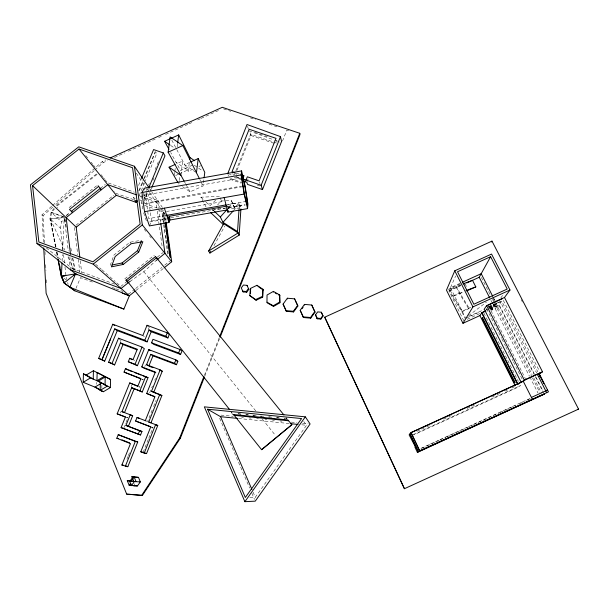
<?xml version="1.0" encoding="UTF-8"?>
<svg xmlns="http://www.w3.org/2000/svg" width="609" height="609" viewBox="0 0 609 609"><rect width="100%" height="100%" fill="white"/><g stroke="black" fill="none" stroke-linecap="round" stroke-linejoin="round"><path stroke-width="0.46" stroke-dasharray="3.04 2.28" d="M96.717 384.241L96.762 382.452M101.817 388.336L101.901 384.721M62.103 261.215L62.422 254.623M62.651 249.911L64.219 217.877M239.071 208.818L239.39 204.084L233.78 210.311M182.578 186.697L190.084 191.865L203.094 185.981L203.985 178.726M193.167 169.119L188.196 171.373L189.475 161.225M178.818 184.108L179.168 181.398M179.282 180.492L179.746 176.869M180.926 175.308L182.753 160.989L176.762 163.699M177.143 146.86L177.501 144.105M174.707 172.423L174.227 176.13L178.384 174.25M174.821 171.502L175.301 167.795M228.352 208.978L228.588 207.441M227.675 207.471L227.911 205.933L228.04 207.463M63.009 249.911L60.481 228.215L61.608 221.897L64.927 217.497M55.731 246.828L50.448 219.202L51.62 212.678L54.49 208.895M110.221 265.349L113.982 255.004L129.976 242.222L141.661 240.22M204.426 375.258L219.392 337.287M204.776 376.202L219.773 338.132M282.485 141.067L286.824 130.12L290.333 131.3M152.181 410.055L147.591 421.512L145.292 420.705M153.59 406.53L156.064 400.364M143.138 452.274L148.406 439.081M148.756 438.198L152.966 427.647L151.207 426.962M234.122 175.263L235.531 171.776M235.881 170.908L250.634 134.285L277.141 143.244L276.509 140.496M237 170.284L250.999 135.518L249.743 131.293M149.647 392.881L151.359 388.633M151.702 387.788L152.379 386.091M154.77 380.145L155.455 378.448M126.908 459.186L127.974 456.537M128.332 455.654L130.105 451.239M144.79 366.534L145.475 364.829M123.657 428.355L125.774 423.118M126.132 422.243L127.19 419.631M148.231 329.629L149.266 327.094M120.468 412.971L121.176 411.22M131.102 386.768L131.81 385.017M247.132 181.444L248.114 179.016M120.376 341.573L121.069 339.875M157.442 208.072L145.049 203.68L150.484 190.632M150.849 189.764L151.572 188.021M138.783 190.807L143.526 179.48M143.891 178.604L155.561 150.72M139.362 190.701L142.993 182.022M144.44 178.544L155.333 152.509L156.939 153.065L145.353 180.774M139.202 195.497L144.995 181.642M143.823 196.593L146.008 191.355M146.373 190.48L147.096 188.737M148.558 185.243L149.281 183.499M155.112 169.53L158.386 161.682M143.937 199.394L148.322 188.874M144.211 201.244L148.55 190.838M152.882 180.431L153.97 177.836M134.878 199.607L133.432 197.689L134.17 195.938M138.563 185.44L141.128 179.312M75.965 288.384L80.495 277.666L93.862 282.606M149.403 225.916L151.565 221.029L150.294 211.749M463.837 320.852L448.978 291.041L455.661 275.938M460.587 285.385L449.381 290.112L452.685 296.735L463.373 291.582M213.972 245.686L224.805 226.023M470.795 307.279L462.208 311.191L461.828 311.869L465.192 318.614M491.76 310.171L492.734 308.824L491.882 307.149L490.923 308.512L491.76 310.171L495.147 308.634L497.157 305.885L532.076 374.573M493.115 305.413L494.112 304.005L494.972 305.71L493.968 307.103L493.115 305.413L496.548 303.853L495.262 301.326M249.865 497.401L255.285 497.317L306.525 425.272L303.777 421.535M497.614 302.368L494.302 306.966L493.046 304.492M500.819 297.93L502.95 294.969M496.837 307.865L501.763 301.181L537.816 371.855M53.95 208.385L51.08 212.176L49.9 218.707L55.449 246.569M228.337 208.08L232.646 203.292L227.309 204.571M226.19 208.643L240.989 208.004L238.979 203.086L234.632 207.92L231.344 200.551L221.554 200.978L217.558 204.944M215.639 200.155L209.96 205.796L206.078 202.119M129.953 281.518L143.831 271.683L156.277 260.408M43.445 242.207L42.013 214.794L51.955 206.009M52.671 205.385L102.396 161.461L105.844 159.908M44.518 243.075L43.087 215.753L52.998 206.999M55.83 204.495L94.06 170.726M94.768 170.101L103.264 162.595L107.587 160.639M134.939 289.062L129.123 293.736L127.045 291.909M135.67 288.483L161.819 267.48M164.719 265.151L169.797 261.078M135.959 290.47L163.684 268.196M124.761 278.853L154.328 255.156M127.296 281.213L120.81 286.413L115.931 282.112M157.251 257.196L162.984 252.598M167.726 254.105L162.032 213.287L163.646 212.001L164.323 212.983L165.488 221.326M164.004 223.511L162.71 214.269L164.323 212.983M69.129 207.57L97.539 185.075M66.434 215.221L70.043 212.358M100.31 188.379L105.342 184.398M75.973 225.231L113.845 195.177M56.416 205.53L96.61 173.824M97.075 174.395L56.203 206.626L57.52 207.882M66.031 216.035L68.269 214.269M468.565 315.706L486.424 302.178M416.906 431.301L431.606 424.587M443.71 419.061L453.218 414.714M467.057 408.395L476.565 404.049M492.133 396.939L499.913 393.384M505.105 391.016L507.7 389.829M512.017 387.857L514.613 386.669M413.336 434.521L520.451 385.588L518.069 387.21L413.404 435.024M420.926 448.353L530.355 398.347M421.748 448.262L426.056 446.29M426.917 445.895L438.967 440.391M439.835 439.995L445.857 437.239M446.717 436.843L465.664 428.188M466.524 427.792L472.554 425.044M473.414 424.648L492.354 415.993M493.214 415.597L499.243 412.841M500.103 412.445L515.602 405.366M519.911 403.394L522.492 402.214M526.8 400.25L530.241 398.674M459.856 283.398L450.462 287.676L465.581 317.959M448.194 289.374L460.259 283.885M448.978 291.041L460.807 285.651M460.511 284.791L456.491 286.283L456.141 287.045L459.445 293.652L468.671 308.748L469.075 308.063L459.818 292.921L453.027 296.012L452.685 296.735L461.828 311.869L470.384 307.971M488.715 306.464L494.112 304.005M488.707 306.89L500.278 301.615L536.696 373.073M488.41 307.263L501.763 301.181M469.029 316.391L483.645 309.73M488.814 307.378L496.548 303.853M466.045 318.218L480.615 311.58M489.187 307.674L496.046 304.553M489.583 308.169L494.972 305.71M485.921 309.867L491.882 307.149M467.225 319.306L479.922 313.521M489.666 309.067L499.129 304.751L534.268 373.789M490.283 309.022L498.87 305.101L534.793 375.692M490.176 309.989L492.734 308.824M189.757 162.39L184.687 164.681L195.664 172.18M192.634 165.077L180.561 170.535L170.741 152.57M179.221 173.877L187.534 170.109L176.016 162.238M198.96 166.501L200.62 165.747M114.515 157.51L124.906 152.821M128.37 151.253L155.211 139.126M158.675 137.565L161.271 136.393M165.602 134.437L188.112 124.266M188.973 123.878L193.304 121.922M197.636 119.965L200.232 118.793M201.099 118.405L220.146 109.795M459.445 293.652L463.898 291.977M212.229 210.242L218.684 208.689M227.911 206.474L233.445 205.149M240.882 178.056L140.953 195.801L143.016 211.072M146.046 193.563L149.022 202.47L241.248 186.126M142.826 192.299L146.67 203.695L242.093 186.796M166.417 211.498L223.853 201.358M165.442 215.639L148.703 218.593L146.67 203.695M227.736 204.639L245.404 201.526M151.565 221.029L166.196 218.448M170.771 217.641L245.168 204.517M149.654 221.981L168.693 218.623M228.474 208.08L245.123 205.142M64.265 216.933L49.9 218.707L60.481 228.215M55.975 246.972L50.448 219.202L63.892 217.542M206.063 206.999L200.901 197.209L219.43 196.395M232.554 203.36L238.979 203.086M217.71 209.001L225.246 208.681M260.02 416.229L261.878 416.396M268.363 416.975L270.221 417.142M276.707 417.721L278.564 417.888M286.908 418.634L284.121 418.383L286.908 418.634L286.085 417.751L287.844 419.921M238.172 413.793L240.981 414.074M245.671 414.539L248.48 414.82M253.169 415.285L256.914 415.658M260.66 416.031L264.413 416.404M269.094 416.868L271.911 417.142M276.593 417.614L279.409 417.888M220.953 415.094L233.156 416.312M241.598 417.157L243.478 417.34M249.111 417.903L250.984 418.086M256.617 418.649L258.49 418.84M265.06 419.494L266.94 419.677M272.573 420.24L274.446 420.431M280.079 420.986L281.952 421.177M291.338 422.113L296.971 422.669M302.604 423.232L308.23 423.795M238.538 418.49L289.526 423.575M301.805 424.8L306.525 425.272M238.043 413.831L240.791 414.135M246.287 414.729L248.114 414.935M252.697 415.429L254.532 415.627M151.474 427.153L152.966 427.647M236.307 173.101L239.725 174.235M223.632 108.92L230.75 111.31M250.337 117.88L255.673 119.668M269.026 124.152L278.815 127.433M235.028 173.656L236.734 174.22M236.3 176.983L240.517 178.391M234.199 177.234L240.92 179.48M254.874 132.351L267.366 136.568M250.999 135.518L274.773 143.557M126.223 417.317L127.89 417.881L126.269 417.249M229.464 174.334L231.222 174.943M235.63 176.465L240.913 178.292M257.249 185.045L259.914 185.966M243.402 182.974L229.502 178.163L229.943 179.252L241.202 183.149M108.387 183.005L134.338 192.178M144.173 195.656L157.594 200.391L158.629 207.821M138.981 195.725L155.934 201.724L157.107 210.204M133.432 197.689L135.213 198.313M139.651 199.889L141.425 200.521M133.607 199.623L116.075 193.403L114.332 191.226M161.865 209.641L163.631 210.265M144.516 205.332L153.278 208.445M159.406 210.623L162.915 211.863L164.224 221.273M63.382 216.621L51.08 212.176L61.608 221.897M51.62 212.678L63.907 217.116M248.906 130.836L273.814 139.857M274.705 140.177L280.041 142.11M114.621 284.129L72.182 268.47L70.85 257.173M112.269 287.509L114.934 288.491M115.817 288.818L122.911 291.445M141.524 379.141L143.282 379.818L140.953 378.562M138.654 386.631L140.276 387.255L137.916 386.083M133.067 359.569L134.665 360.536M232.547 413.237L231.116 412.293L232.257 413.732M170.68 145.46L174.501 148.056M194.248 165.199L202.515 170.832M63.869 278.146L66.518 280.102M142.856 335.529L144.379 336.663M46.261 247.878L73.605 269.597M95.697 264.276L101.277 269.201M101.977 269.81L115.23 281.495M42.013 214.794L43.087 215.753M200.901 197.209L205.431 201.503M211.947 209.032L213.881 210.866M103.454 177.729L104.611 179.153M105.19 179.861L106.918 181.984M129.976 242.222L131.194 243.737M143.831 271.683L255.849 411.037M262.372 419.152L275.291 435.222M85.8 155.615L87.559 157.815M91.076 162.2L92.834 164.4M93.421 165.13L95.179 167.323M101.048 174.646L102.807 176.838M144.234 229.25L145.993 231.435M149.51 235.82L151.268 238.005M102.396 161.461L103.264 162.595M141.273 202.698L142.27 204.045M143.663 201.777L145.049 203.68M162.032 213.287L162.71 214.269M136.264 173.146L146.366 187.823M146.898 188.592L149.022 191.683M149.555 192.452L160.228 207.958M160.761 208.742L162.915 211.863M149.692 188.76L151.276 191.089M151.801 191.865L162.39 207.448M462.208 311.191L453.027 296.012L449.716 289.374L456.491 286.283L459.818 292.921M184.588 181.931L185.501 183.591M185.966 184.42L190.084 191.865M171.799 140.093L175.955 148.025M176.785 149.616L188.196 171.373M521.129 299.506L522.431 302.049M503.3 300.344L539.475 371.193M535.981 377.154L542.84 390.628M535.227 376.537L543.776 393.345M493.99 298.821L495.696 302.171M533.796 377.961L541.561 393.224M492.628 297.831L493.907 300.351M493.123 297.108L494.835 300.481M481.361 277.399L490.39 295.167M492.544 299.4L494.257 302.787M494.691 303.632L532.022 377.108M532.449 377.953L539.741 392.303M490.953 300.366L492.628 303.67M495.147 308.634L529.427 376.164M529.853 377.009L537.998 393.049M488.608 306.007L525.826 379.506M486.652 308.862L501.557 338.33M501.983 339.175L505.386 345.912M505.813 346.757L509.215 353.494M509.642 354.331L513.052 361.068M513.471 361.913L522.415 379.597M486.233 308.55L487.086 310.24M483.843 312.996L518.328 381.371M465.04 283.725L467.103 287.836M199.775 179.35L200.605 181.01M201.016 181.84L203.094 185.981M50.448 219.202L64.813 250.101M68.002 256.968L73.993 269.848M220.138 197.925L221.554 200.978M231.344 200.551L235.051 208.902M253.047 492.118L255.285 497.317M219.636 418.307L249.637 488.068M251.882 493.298L254.509 499.403M228.002 174.471L228.603 175.948M67.523 282.568L68.193 284.213M133.972 483.554L134.597 485.091M232.798 173.634L233.453 175.301M143.625 212.823L146.929 222.46M144.257 188.219L144.851 190M259.434 181.954L259.952 183.575M247.52 126.208L248.533 129.588M66.305 227.195L64.447 217.87L68.269 250.931M72.425 257.957L74.838 270.084M56.896 251.601L58.19 258.079M56.553 252.141L57.665 257.714M65.155 219.293L65.521 221.151M70.842 248.107L71.763 252.758M72.867 258.33L75.25 270.419M56.782 252.354L57.84 257.873M164.902 213.31L166.044 221.486M163.646 212.001L164.948 221.303M164.133 224.439L164.643 228.139M164.773 229.06L165.161 231.831M165.678 235.531L166.196 239.23M166.326 240.152L168.526 255.871M158.759 208.75L160.692 222.673M157.236 211.14L162.329 247.886M149.022 202.47L150.164 210.821M80.251 260.797L81.682 272.703M74.481 227.484L77.739 254.691M78.287 259.274L79.825 272.094M68.939 256.595L70.499 269.817M63.557 254.631L64.539 263.118M64.98 266.894L66.076 276.326M66.191 277.27L66.404 279.158M44.967 251.547L45.165 255.316M45.66 264.74L45.957 270.388M46.451 279.813L46.642 283.581"/><path stroke-width="0.91" d="M279.874 302.795L279.645 294.931L273.372 291.399L267.039 295.03L266.97 302.201L267.29 302.886L273.548 306.426L279.874 302.795L279.645 294.931M105.03 385.2L105.22 376.963L98.095 381.226L110.396 387.545L110.572 379.476L93.428 370.714L86.174 375.045L83.433 373.827L83.205 382.285L96.625 387.819L103.416 391.716L110.396 387.545M103.416 391.716L100.165 390.392L100.363 382.224L90.535 377.9L83.433 373.827M93.428 370.714L93.215 379.072L86.174 375.045M62.011 263.103L61.364 276.288L64.082 282.979L74.922 290.858L123.878 309.09L129.382 295.753L135.228 291.056M214.52 211.475L220.329 216.979L223.678 223.754L208.659 251.007L209.907 253.055L239.17 235.135L237.533 231.557L239.002 209.77M239.17 235.135L240.92 208.94M224.158 197.598L227.873 212.092L247.581 208.621L247.932 204.03L244.978 185.463L241.59 170.901L144.257 188.219L141.927 192.528L144.531 211.673L149.403 225.916L168.967 222.468L169.881 220.032L169.607 216.225L226.99 206.101M247.262 201.198L246.972 204.822L244.239 193.167L241.819 177.889L242.184 174.646L244.894 186.293L247.262 201.198L245.404 201.526M262.639 297.116L262.928 289.275L256.983 285.301L250.413 288.445L249.774 295.571L256.077 300.26L262.639 297.116L262.928 289.275M250.39 293.607L250.634 290.942M247.581 208.621L244.156 194.058L241.118 174.905L241.59 170.901M204.099 177.813L204.769 172.37L198.214 158.561L190.609 162.002M196.448 172.72L198.214 158.561M189.711 159.383L189.939 157.541L178.688 134.924L164.582 141.296L168.982 149.35M177.615 143.191L178.688 134.924M184.131 181.109L168.13 152.204L170.132 136.926L182.845 145.559L199.356 178.521M228.116 210.524L227.873 212.092L227.743 210.554M164.384 208.164L168.967 222.468L168.693 218.623L169.607 216.225M227.697 173.725L247.018 124.518L280.483 136.614L281.556 141.539L262.494 189.574L247.574 184.413L246.805 182.251L244.308 181.391M43.741 247.878L46.109 293.241L126.68 494.127L141.631 495.399L179.716 437.955L203.733 377.024M219.742 336.404L299.78 133.295L222.285 107.313L110.16 157.959M141.631 495.399L142.422 495.399L180.363 438.168L204.426 377.085M220.115 337.249L299.978 134.536L299.78 133.295M112.041 264.984L122.074 262.974L137.527 250.611L141.318 241.08M144.219 453.149L155.569 424.701L157.761 425.47L146.541 453.614L144.219 453.149L140.778 451.794L150.727 426.901L135.609 421.017L137.025 417.492L139.408 418.337M262.494 189.574L261.147 185.281L280.483 136.614M138.707 252.073L142.864 241.704L131.194 243.737L115.192 256.518L111.409 266.849L123.246 264.443L138.707 252.073L137.527 250.611M127.829 466.715L137.741 441.989L118.237 434.697L116.806 438.236L130.471 443.611L121.861 465.032L127.829 466.715L126.132 466.037M132.663 415.711L121.983 411.646L131.689 387.72L142.24 391.998L148.025 377.656L125.469 368.643L124.061 372.099L140.953 378.562L137.916 386.083L129.717 382.939L117.164 413.838L125.385 417.036L121.1 427.617L140.557 434.963L141.966 431.454L125.941 425.417L130.212 414.843L132.663 415.711L128.446 426.178M157.761 425.47L148.718 422.037L159.756 394.465L151.504 391.298L160.129 369.846L146.571 364.7L150.758 354.339L174.501 363.314L176.465 364.73L177.836 361.304L175.887 359.85L148.779 349.619L141.783 366.869L144.097 368.247L155.828 372.708M174.501 363.314L175.887 359.85M180.569 354.461L178.65 352.938L180.028 349.49L152.95 339.32L151.565 342.753L153.757 344.374L180.569 354.461L181.931 351.043L180.028 349.49M159.756 394.465L161.887 395.553L150.979 422.829L148.718 422.037M151.215 331.715L147.089 341.87L144.828 340.218L148.999 329.956L151.215 331.715L167.894 337.957L169.256 334.562L167.231 332.834L147.028 325.29L142.856 335.529L112.764 324.232L98.635 358.397L104.702 361.122L117.263 330.649L114.69 328.883L101.977 359.675L104.702 361.122M154.678 396.779L146.693 393.483L155.333 372.023L141.783 366.869M160.129 369.846L162.245 371.193L153.727 392.417L151.504 391.298M125.294 466.395L135.327 441.403L137.741 441.989M138.174 434.301L139.598 430.753L141.966 431.454M145.292 420.705L154.937 396.657L146.693 393.483M150.758 354.339L152.973 355.846L148.824 366.093L153.019 367.691M142.24 391.998L139.895 390.871L145.749 376.385M167.894 337.957L165.846 336.259L167.231 332.834M142.034 347.077L144.333 348.66L137.413 365.704L135.031 364.296L142.034 347.077L118.534 338.208L108.653 362.226L114.629 364.913L122.995 344.511L120.468 342.89L112.003 363.504L114.629 364.913M134.117 388.877L124.525 412.544L121.983 411.646M242.679 178.901L243.996 175.666L242.283 175.095M244.27 183.271L245.244 180.881M246.021 180.058L247.345 176.8L259.091 180.85L276.006 138.334L249.142 129.275L232.037 171.669L234.602 172.53M137.413 365.704L128.293 361.738L129.702 358.29L133.067 359.569L137.269 349.239L120.468 342.89M110.465 339.114L101.977 359.675L98.635 358.397M151.93 187.153L164.97 155.843L163.311 152.92L153.597 149.563L141.501 178.437M79.041 149.038L132.549 167.741L140.131 224.142L92.911 261.817L38.854 241.994L32.566 185.631L79.041 149.038L116.327 195.329L136.302 202.424L137.033 200.688M148.687 187.998L163.311 152.92M74.922 290.858L69.898 287.227L75.585 273.806L129.382 295.753L93.192 264.131L36.966 243.493L30.45 184.87L78.767 146.838L134.406 166.265L149.167 187.983M504.503 297.474L542.505 371.81L539.338 373.934L548.481 391.846L419.555 450.805L410.961 432.649L521.167 382.315L484.239 309.166L486.637 305.611L504.503 297.474L509.999 290.013L491.539 254.067L454.778 270.792L446.473 290.158L462.977 323.295L479.915 315.576L481.925 312.592L485.365 311.024M464.149 284.053L464.53 283.292M491.516 242.009L491.988 241.103L578.55 409.119L404.414 488.715L324.726 317.19L491.988 241.103M209.907 253.055L210.813 251.418M466.7 282.972L479.222 277.27L490.618 256.686L507.213 289.047L473.863 304.241L457.519 271.751L490.618 256.686M462.977 323.295L472.927 306.906L509.999 290.013M244.887 501.687L305.322 416.845L310.11 423.978L255.262 501.146L244.887 501.687L204.342 406.85L305.322 416.845M320.852 319.108L320.722 318.477L322.861 315.508L321.324 312.219L317.662 311.899L315.531 314.861L317.198 318.781L320.852 319.108L322.983 316.147L322.861 315.508M310.704 318.157L310.537 317.517L314.807 311.595L311.77 305.04L304.47 304.393L300.191 310.301L303.411 317.502L310.704 318.157L314.967 312.25L314.807 311.595M293.591 311.937L293.363 311.283L297.641 305.383L294.634 298.852L287.364 298.22L283.086 304.097L286.329 311.298L293.591 311.937L297.854 306.053L297.641 305.383M302.064 308.664L303.099 307.225M132.61 477.494L130.143 480.859L131.742 481.034M138.494 477.38L134.186 477.022L131.179 481.133L127.289 480.676L129.154 485.297L137.39 485.967L140.336 481.925L138.494 477.38L131.841 476.71L133.691 481.293L133.044 481.255M129.154 485.297L130.646 483.249M131.057 483.98L130.06 485.335L131.673 485.51M246.706 292.213L248.845 289.305L247.003 285.347L243.41 285.035L241.263 287.95L243.12 291.901L246.706 292.213L246.318 291.498L242.717 291.186L243.12 291.901M246.318 291.498L248.457 288.575L248.845 289.305M410.961 432.649L523.268 381.28L525.826 379.506L540.335 372.875L537.557 374.756L546.684 392.668M220.329 216.979L226.487 210.135M233.148 211.018L222.978 222.338L237.533 231.557M156.277 260.408L164.955 253.306L160.822 223.602M73.522 275.603L75.585 273.806L75.988 274.134M291.84 424.724L261.611 449.686L234.244 415.361L232.828 414.447L287.844 419.921L288.636 420.773L291.84 424.724L261.611 449.686M164.415 267.617L171.7 261.763L166.173 222.392M155.462 256.564L125.888 280.269L128.415 282.614L129.953 281.518M126.025 280.033L127.296 281.213L156.536 257.767L283.916 414.942M128.415 282.614L121.077 288.499L70.499 269.817M93.192 264.131L142.323 224.927L134.406 166.265M98.628 186.43L69.487 209.504L72.562 212.564L71.489 211.209L100.31 188.379L101.391 189.719L98.095 185.737M79.809 257.135L76.209 227.18L116.327 195.329M418.406 451.65L409.979 433.829L409.119 434.856L415.33 446.747L414.912 447.113L417.401 452.38L419.677 450.721L411.067 432.527M521.167 382.315L524.334 380.107L542.505 371.81M208.659 251.007L238.165 232.935L223.678 223.754M83.205 382.285L90.535 377.9M104.101 376.438L96.945 380.716L97.151 372.472L110.572 379.476M101.163 383.388L94.92 387.118L101.749 391.039M100.165 390.392L107.237 386.167L100.363 382.224M266.97 302.201L273.251 305.756L279.592 302.11M249.774 295.571L255.711 299.567L262.304 296.416M537.557 374.756L539.338 373.934M411.707 433.037L409.88 433.943L418.292 451.733L544.553 393.993L417.401 452.38M538.463 376.537L540.252 375.723M531.429 397.426L547.56 390.049M462.421 282.233L481.209 273.685L492.719 296.309M462.924 283.893L472.508 280.323L475.827 286.892L466.57 290.973M488.182 305.162L502.44 298.661M483.417 312.151L485.99 310.978M168.13 152.204L182.845 145.559M177.904 182.517L169.066 167.178L175.057 164.468M577.735 409.438L578.55 409.119M466.045 290.577L475.827 286.892M141.927 192.528L241.118 174.905M243.029 186.628L244.894 186.293M144.531 211.673L244.156 194.058M166.691 215.365L226.03 204.898M169.881 220.032L227.309 209.907M404.414 488.715L324.726 317.19M65.018 275.755L61.364 276.288L58.038 259.571M126.68 494.127L127.517 494.135M140.336 481.925L134.406 481.552L131.377 485.7L129.496 481.026M131.841 476.71L133.714 476.87M128.453 494.211L142.422 495.399M283.086 304.097L286.078 310.636L293.363 311.283M300.191 310.301L303.221 316.87L310.537 317.517M315.531 314.861L317.053 318.149L320.722 318.477M207.57 409.218L301.584 418.55L245.343 497.469L207.57 409.218L220.595 416.701L237.594 418.398M234.244 415.361L288.636 420.773M290.47 423.674L298.029 424.427M127.289 480.676L136.058 481.658L134.186 477.022M135 485.708L137.39 485.967M133.287 485.685L134.901 485.86M121.861 465.032L123.574 465.253M140.778 451.794L143.138 452.274M116.806 438.236L118.542 438.647M121.1 427.617L140.557 434.963M179.716 437.955L180.363 438.168M135.609 421.017L150.332 426.62M117.164 413.838L125.454 416.937M243.516 179.191L261.147 185.281M136.302 194.781L107.747 184.679L66.168 217.626L70.515 254.349M137.208 201.259L134.772 200.391L136.302 202.424M122.28 293.127L129.382 295.753M148.999 329.956L165.846 336.259M114.69 328.883L144.828 340.218M151.565 342.753L178.65 352.938M117.263 330.649L147.089 341.87M176.108 360.65L177.836 361.304M122.995 344.511L136.995 349.81M152.973 355.846L176.465 364.73M159.733 370.234L162.245 371.193M128.293 361.738L135.031 364.296M108.653 362.226L112.003 363.504M128.826 370.333L132.32 371.665M134.932 372.662L141.044 374.992M142.788 375.662L148.025 377.656M140.641 378.806L124.061 372.099M137.84 386.319L129.717 382.939M154.541 392.729L161.887 395.553M131.689 387.72L139.895 390.871M137.025 417.492L145.954 420.88M125.941 425.417L139.598 430.753M118.237 434.697L135.327 441.403M121.952 439.858L129.557 442.85M144.835 452.944L146.541 453.614M69.898 287.227L123.878 309.09M125.469 368.643L127.959 369.998M275.23 292.998L276.798 293.881M278.359 294.756L279.927 295.639M69.198 286.679L64.082 282.979L75.585 273.806L61.364 276.288L64.6 283.36L61.364 276.288L58.015 258.795M129.702 358.29L132.13 359.752M146.571 364.7L148.071 365.628M118.534 338.208L119.798 339.046M258.817 287.029L263.263 290.006M189.939 157.541L194.545 160.677M164.582 141.296L169.919 144.934M169.066 167.178L180.926 175.308M112.764 324.232L114.705 325.587M148.779 349.619L150.263 350.655M36.966 243.493L76.985 274.91M147.028 325.29L148.147 326.188M210.706 212.632L223.457 224.751M32.566 185.631L76.209 227.18M155.432 256.465L157.662 259.152M122.074 262.974L123.246 264.443M142.323 224.927L171.7 261.763M127.296 281.213L229.593 409.522M247.003 285.347L247.399 286.085M255.711 299.567L256.077 300.26M250.413 288.445L250.794 289.176M539.102 374.383L543.822 383.632M479.222 277.27L489.697 297.892M486.637 305.611L524.334 380.107M523.268 381.28L532.335 399.23M481.925 312.592L518.122 384.431M481.696 312.935L517.825 384.637M479.915 315.576L515.054 385.428M454.778 270.792L472.927 306.906M256.983 285.301L257.341 286.04M322.983 316.147L321.324 312.219M314.967 312.25L311.77 305.04M295.236 300.359L297.854 306.053M273.251 305.756L273.548 306.426M220.595 416.701L251.928 489.514M273.372 291.399L273.669 292.122M286.078 310.636L286.329 311.298M287.364 298.22L287.615 298.912M294.634 298.852L294.855 299.552M167.559 215.061L168.693 218.623M303.221 316.87L303.411 317.502M304.47 304.393L304.66 305.071M317.053 318.149L317.198 318.781M59.659 265.486L60.032 267.336M61.509 274.743L61.874 276.593M165.618 222.255L170.558 257.485L169.896 256.648L165.077 222.232M482.488 317.624L482.039 318.271L514.567 382.901L515.145 382.482L482.488 317.624"/></g></svg>
